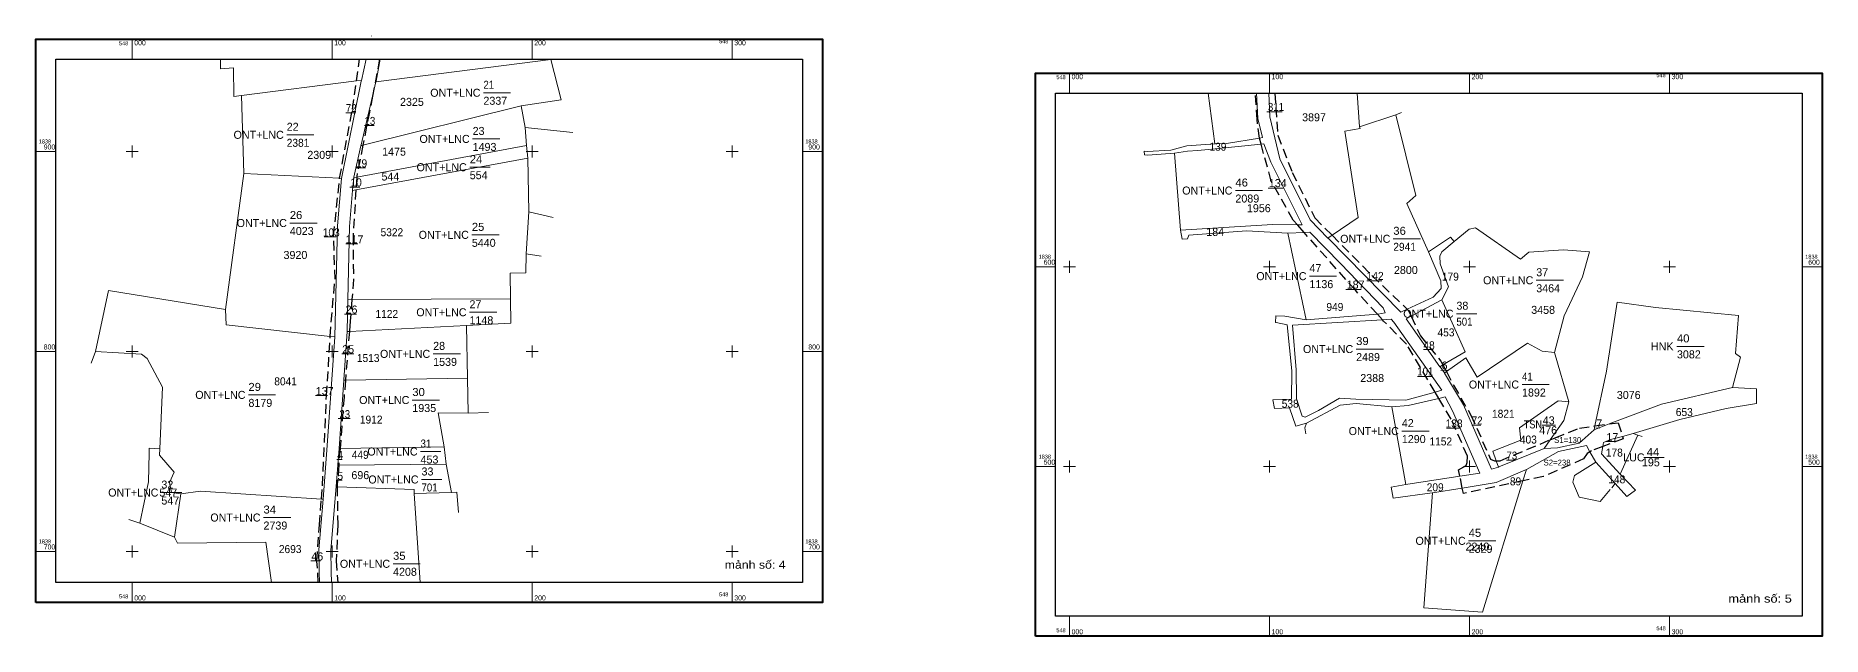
# Model space of a CAD drawing. Header units: metres. Extents: x 546939 to 549513, y 1838415 to 1840193.
# Drawn here: x 548619 to 549513, y 1839888 to 1840188 of the extents above; entities that cross this region are included whole.
import ezdxf
from ezdxf.enums import TextEntityAlignment as Align

# ---------------------------------------------------------------- set-up
doc = ezdxf.new("R2010")
doc.units = ezdxf.units.M
doc.header["$LTSCALE"] = 1.6
doc.linetypes.add('MEDIUM_DASHED', pattern=[4.5, 3, -1.5])
for name, color, linetype, lineweight in [('10', 7, 'Continuous', 13), ('13', 7, 'Continuous', 13), ('28', 7, 'Continuous', 13), ('29', 7, 'Continuous', 13), ('8', 7, 'Continuous', 13)]:
    doc.layers.add(name, color=color, linetype=linetype, lineweight=lineweight)
doc.layers.add('15', color=7, linetype='Continuous')
doc.layers.add('19', color=7, linetype='Continuous')

msp = doc.modelspace()

# ---------------------------------------------------------------- linework, layer by layer
at = {"layer": '10'}
for p, q in [((548787.17, 1840188.13), (548787.2, 1840188.34)), ((548711.76, 1840176.55), (548711.69, 1840171.84)), ((548782.21, 1840166.02), (548784.57, 1840176.55)), ((548876.9, 1840176.39), (548789.39, 1840165.25)), ((548791.54, 1840176.55), (548789.47, 1840165.57)), ((548877.14, 1840176.55), (548876.9, 1840176.39)), ((548782.13, 1840165.69), (548782.21, 1840166.02)), ((549208.89, 1840134.31), (549205.46, 1840159.61)), ((549280.09, 1840159.61), (549281.25, 1840142.71)), ((548723.41, 1840119.47), (548722.29, 1840158.52)), ((548863.99, 1840142.43), (548862.09, 1840153.34)), ((548863.99, 1840142.43), (548887.96, 1840139.95)), ((549302.25, 1840149.96), (549299.33, 1840148.75)), ((549173.55, 1840130.66), (549173.65, 1840128.75)), ((549191.75, 1840091.04), (549188.67, 1840129.56)), ((548723.41, 1840119.47), (548714.29, 1840051.46)), ((548865.91, 1840100.29), (548878.09, 1840097.41)), ((549191.75, 1840091.04), (549192.59, 1840086.61)), ((549253.45, 1840089.98), (549245.37, 1840089.58)), ((549245.37, 1840089.58), (549254.54, 1840046.34)), ((549265.41, 1840087.18), (549267.44, 1840088.57)), ((549315.6, 1840080.19), (549326.64, 1840087.61)), ((549326.64, 1840087.61), (549328.51, 1840085.36)), ((548872.12, 1840078.14), (548864.49, 1840079.29)), ((549192.59, 1840086.61), (549195.24, 1840086.75)), ((549392.69, 1840067.7), (549396.12, 1840080.27)), ((549239.4, 1840048.21), (549239.17, 1840045)), ((549296.93, 1840046.52), (549292.67, 1840046.27)), ((548774.99, 1840040.44), (548775, 1840040.56)), ((548646.99, 1840024.62), (548649.15, 1840030.42)), ((549385.82, 1840005.33), (549378.7, 1840029.92)), ((548835.19, 1840017.16), (548835.53, 1839999.59)), ((549321.38, 1840022.82), (549322.89, 1840023.71)), ((549323.63, 1840019.65), (549323.59, 1840019.71)), ((549323.63, 1840019.65), (549324.64, 1840020.36)), ((548845.66, 1840000), (548835.53, 1839999.59)), ((549238.73, 1840001.86), (549237.89, 1840006.18)), ((549304.31, 1839963.94), (549297.27, 1840002.8)), ((549398.5, 1839991.29), (549398.9, 1839993.21)), ((549373.54, 1839981.99), (549350.81, 1839972.69)), ((549420.31, 1839988.66), (549422.47, 1839988)), ((548824.62, 1839974.09), (548827.23, 1839959.98)), ((549363.84, 1839971.03), (549364.67, 1839971.49)), ((549399.33, 1839975.02), (549408.98, 1839964.35)), ((549297.07, 1839962.6), (549304.31, 1839963.94)), ((549297.07, 1839962.6), (549298.02, 1839957.01)), ((549304.31, 1839963.94), (549331.37, 1839968.06)), ((549408.98, 1839964.35), (549407.25, 1839962.29)), ((549408.98, 1839964.35), (549414.81, 1839957.9)), ((548691.92, 1839959.18), (548688.71, 1839937.61)), ((548763.04, 1839956.57), (548762.2, 1839956.63)), ((548827.23, 1839959.98), (548808.58, 1839959.44)), ((548808.58, 1839959.44), (548811.63, 1839914.96)), ((549298.02, 1839957.01), (549317.43, 1839959.77)), ((548671.45, 1839944.58), (548665.92, 1839946.46)), ((548688.71, 1839937.61), (548671.45, 1839944.58))]:
    msp.add_line(p, q, dxfattribs=at)
at = {"layer": '10', "linetype": 'MEDIUM_DASHED', "lineweight": 25}
for p, q in [((548779.71, 1840165.71), (548781.29, 1840176.55)), ((548791.21, 1840176.55), (548787.71, 1840158.13)), ((548771.5, 1839981.9), (548770.86, 1839973.64))]:
    msp.add_line(p, q, dxfattribs=at)
at = {"layer": '10'}
for points in [[(548711.69, 1840171.84), (548718.22, 1840172.32), (548718.32, 1840158.02)], [(548862.09, 1840153.34), (548881.99, 1840156.31), (548876.9, 1840176.39)], [(548718.32, 1840158.02), (548722.29, 1840158.52), (548779.71, 1840165.71), (548782.21, 1840166.02)], [(548782.13, 1840165.69), (548772.17, 1840117.02), (548772.16, 1840116.99)], [(548775.35, 1840056.37), (548776.16, 1840092.91), (548777.74, 1840110.89), (548777.76, 1840111.21), (548778.35, 1840117.26), (548778.39, 1840117.61), (548781.87, 1840133.36), (548781.98, 1840133.85), (548787.71, 1840158.13), (548789.39, 1840165.25), (548789.47, 1840165.57)], [(549232.66, 1840137.37), (549230.33, 1840146.93), (549229.76, 1840159.61)], [(549265.41, 1840087.18), (549256.52, 1840096.23), (549241.41, 1840126.81), (549236.31, 1840147.79), (549235.77, 1840159.61)], [(548781.87, 1840133.36), (548782.91, 1840133.62), (548862.09, 1840153.34)], [(548856.64, 1840056.84), (548856.58, 1840069.53), (548864.45, 1840069.69), (548864.49, 1840079.29), (548865.91, 1840100.29), (548865.46, 1840127.18), (548864.76, 1840133.52), (548863.99, 1840142.43)], [(549267.44, 1840088.57), (549280.48, 1840097.5), (549273.79, 1840140.6), (549281.45, 1840141.95), (549281.25, 1840142.71), (549299.33, 1840148.75)], [(549315.6, 1840080.19), (549304.76, 1840104.44), (549309.37, 1840108.43), (549299.33, 1840148.75)], [(548778.35, 1840117.26), (548779.81, 1840117.53), (548864.76, 1840133.52)], [(549208.89, 1840134.31), (549194.77, 1840133.34), (549186.78, 1840131.15), (549175.03, 1840130.48), (549173.55, 1840130.66)], [(549188.67, 1840129.56), (549195.13, 1840130.63), (549200.37, 1840130.92), (549208.97, 1840131.8), (549231.97, 1840134.07), (549233.43, 1840134.21)], [(549208.89, 1840134.31), (549214.71, 1840134.49), (549231.13, 1840137.12), (549232.66, 1840137.37)], [(549252.54, 1840093.74), (549242.55, 1840113.72), (549236.83, 1840125.17), (549233.43, 1840134.21)], [(548865.46, 1840127.18), (548779.42, 1840111.2), (548777.74, 1840110.89)], [(549188.67, 1840129.56), (549175.35, 1840128.54), (549173.65, 1840128.75)], [(548723.41, 1840119.47), (548771.29, 1840117.06), (548772.17, 1840117.02)], [(548772.16, 1840116.99), (548770.16, 1840093.25), (548768.83, 1840037.72)], [(549191.75, 1840091.04), (549237.75, 1840093.86), (549250.1, 1840093.76), (549252.54, 1840093.74)], [(549245.37, 1840089.58), (549224.7, 1840090.8), (549195.91, 1840088.62), (549195.24, 1840086.75)], [(549253.45, 1840089.98), (549256.33, 1840090.12), (549271.67, 1840074.36), (549293.07, 1840052.2), (549294.07, 1840049.7), (549290.42, 1840049.06)], [(549322.32, 1840056.26), (549325.69, 1840062.75), (549321.49, 1840074.34), (549321.32, 1840078.16), (549322.42, 1840080.25), (549328.51, 1840085.36), (549335.96, 1840091.61)], [(549335.96, 1840091.61), (549339.1, 1840092.33), (549361.62, 1840076.59), (549365.8, 1840080.05), (549383.19, 1840081.21), (549396.12, 1840080.27)], [(549301.86, 1840050.07), (549265.54, 1840087.05), (549265.41, 1840087.18)], [(549318.07, 1840057.57), (549321.96, 1840061.99), (549321.82, 1840065.81), (549315.6, 1840080.19)], [(548714.29, 1840051.46), (548655.8, 1840060.89), (548649.15, 1840030.42)], [(549378.7, 1840029.92), (549383.54, 1840048.19), (549392.69, 1840067.7)], [(548775, 1840040.56), (548775.35, 1840056.34), (548775.35, 1840056.37)], [(548775.35, 1840056.34), (548777.42, 1840056.35), (548856.64, 1840056.84)], [(548834.71, 1840043.47), (548856.93, 1840044.62), (548856.64, 1840056.84)], [(549301.86, 1840050.07), (549305.04, 1840051.54), (549318.07, 1840057.57)], [(549304.43, 1840046.83), (549306.95, 1840048.16), (549322.32, 1840056.26)], [(549322.89, 1840023.71), (549333.95, 1840030.24), (549322.32, 1840056.26)], [(549398.9, 1839993.21), (549404.63, 1840020.54), (549409.94, 1840055.12), (549429.21, 1840052.46), (549470.63, 1840048.47), (549469.08, 1840029.41), (549471.74, 1840027.64), (549467.64, 1840012.35)], [(548714.29, 1840051.46), (548714.52, 1840043.79), (548766.61, 1840037.93), (548768.83, 1840037.68)], [(548834.71, 1840043.47), (548835.19, 1840017.16), (548774.2, 1840016.11), (548773.33, 1840016.09)], [(548774.99, 1840040.44), (548776.18, 1840040.5), (548834.71, 1840043.47)], [(549239.17, 1840045), (549239.43, 1840045), (549244.93, 1840043.84), (549247.4, 1840020.72), (549247.25, 1840006.66), (549237.89, 1840006.18)], [(549254.54, 1840046.34), (549243.91, 1840048.09), (549239.4, 1840048.21)], [(549292.67, 1840046.27), (549247.62, 1840043.67), (549249.49, 1840021.33), (549249.74, 1840006.73), (549252.43, 1839998.03), (549254.04, 1839997.63), (549260.75, 1840000.99), (549271.21, 1840007.02), (549279.37, 1840006.56), (549304.37, 1840006.15), (549319, 1840010.1), (549322.39, 1840011.01)], [(549254.54, 1840046.34), (549290.14, 1840049.04), (549290.42, 1840049.06)], [(549322.39, 1840011.01), (549298.32, 1840045.1), (549296.93, 1840046.52)], [(549323.59, 1840019.71), (549321.43, 1840022.75), (549321.38, 1840022.82), (549304.43, 1840046.83)], [(548763.04, 1839956.57), (548765.09, 1839983.42), (548768.83, 1840037.68), (548768.83, 1840037.72)], [(548769.52, 1839962.84), (548769.52, 1839962.88), (548770.43, 1839973.64), (548770.44, 1839973.72), (548770.99, 1839981.89), (548771, 1839981.98), (548773.33, 1840016.09), (548773.34, 1840016.18), (548774.99, 1840040.44)], [(549324.64, 1840020.36), (549334.36, 1840027.24), (549340.05, 1840017.57), (549365.09, 1840034.54)], [(549378.7, 1840029.92), (549372.44, 1840030.63), (549365.09, 1840034.54)], [(548681.4, 1839981.68), (548682.75, 1840012.52), (548675.05, 1840027.01), (548672.23, 1840029.14), (548649.15, 1840030.42)], [(549347.21, 1839971.53), (549333.24, 1840003.79), (549323.63, 1840019.65)], [(549331.37, 1839968.06), (549341.28, 1839969.57), (549327.75, 1840000.84), (549324.02, 1840007.74), (549320.85, 1840006.99)], [(549467.64, 1840012.35), (549432.09, 1840004.1), (549406.08, 1839994.18), (549398.5, 1839991.29)], [(549467.64, 1840012.35), (549479.7, 1840011.73), (549479.6, 1840004.5), (549464.57, 1840001.94), (549441.28, 1839996.5), (549418.03, 1839989.35)], [(548835.53, 1839999.59), (548820.51, 1839999.77), (548823.53, 1839982.81), (548771.5, 1839981.9), (548770.99, 1839981.89)], [(549254.66, 1839994.55), (549249.4, 1839993.14), (549246.2, 1840002.19), (549238.73, 1840001.86)], [(549297.27, 1840002.8), (549279.51, 1840004.41), (549271.58, 1840003.65), (549254.66, 1839994.55)], [(549320.85, 1840006.99), (549305.59, 1840003.38), (549297.27, 1840002.8)], [(549385.82, 1840005.33), (549380.45, 1840005.7), (549361.22, 1839992.23), (549361.76, 1839986.08), (549347.81, 1839980.65), (549349.56, 1839975.82), (549350.71, 1839972.66)], [(549385.82, 1840005.33), (549383.36, 1839995.94), (549376.56, 1839986.28), (549373.54, 1839981.99)], [(549254.66, 1839994.55), (549253.83, 1839992.26), (549254.27, 1839989.22)], [(549373.54, 1839981.99), (549380.23, 1839982.33), (549391.07, 1839984.59), (549398.5, 1839991.29)], [(549402.89, 1839982.96), (549403.23, 1839984.84), (549406.72, 1839986.4), (549412.67, 1839987.95), (549418.03, 1839989.35)], [(549418.03, 1839989.35), (549420.31, 1839988.66), (549411.51, 1839969.1)], [(548681.4, 1839981.68), (548676.05, 1839982.17), (548676.13, 1839979.58)], [(548691.92, 1839959.18), (548687.27, 1839959.97), (548686.3, 1839964.88), (548688.52, 1839970.05), (548681.26, 1839978.53), (548681.4, 1839981.68)], [(548823.53, 1839982.81), (548824.62, 1839974.09), (548770.86, 1839973.64), (548770.43, 1839973.64)], [(549364.67, 1839971.49), (549380.71, 1839980.39), (549394.63, 1839983.44)], [(549399.33, 1839975.02), (549396.37, 1839980.32), (549394.63, 1839983.44)], [(549411.51, 1839969.1), (549402.22, 1839979.26), (549402.89, 1839982.96)], [(548671.45, 1839944.58), (548675.71, 1839965.17), (548676.13, 1839979.58)], [(549317.67, 1839959.81), (549313.36, 1839902.24), (549342.6, 1839900.01), (549362.89, 1839965.73), (549364.67, 1839971.49)], [(549350.81, 1839972.69), (549350.71, 1839972.66), (549347.21, 1839971.53)], [(549390.92, 1839957.62), (549387.78, 1839965.13), (549388.74, 1839968.45), (549399.33, 1839975.02)], [(548767.26, 1839914.96), (548767.01, 1839920.38), (548766.84, 1839931.06), (548769.52, 1839962.84)], [(548808.58, 1839959.44), (548808.49, 1839961.34), (548770.06, 1839962.82), (548769.52, 1839962.84)], [(549363.84, 1839971.03), (549349.49, 1839964.84), (549332.56, 1839962.16), (549317.67, 1839959.81), (549317.43, 1839959.77)], [(549414.81, 1839957.9), (549419.1, 1839961.11), (549411.51, 1839969.1)], [(548762.2, 1839956.63), (548701.7, 1839960.66), (548691.92, 1839959.18)], [(548761.24, 1839914.96), (548761.01, 1839920.2), (548760.84, 1839931.27), (548763.04, 1839956.57)], [(548830.79, 1839949.96), (548829.93, 1839960.11), (548827.23, 1839959.98)], [(549406.56, 1839961.48), (549401.52, 1839955.5), (549390.92, 1839957.62)], [(548737.15, 1839914.96), (548734.41, 1839935.15), (548690.3, 1839934.66), (548688.71, 1839937.61)]]:
    msp.add_lwpolyline(points, dxfattribs=at)
at = {"layer": '10', "linetype": 'MEDIUM_DASHED', "lineweight": 25}
for points in [[(548771.29, 1840117.06), (548777.66, 1840151.65), (548779.71, 1840165.71)], [(549231.13, 1840137.12), (549231.12, 1840137.15), (549229.94, 1840146.52), (549229.1, 1840159.61)], [(549238.85, 1840159.61), (549240.35, 1840138.53), (549247.55, 1840120), (549258.81, 1840097.24), (549267.44, 1840088.57)], [(548787.71, 1840158.13), (548786.19, 1840150.13), (548782.91, 1840133.62)], [(548782.91, 1840133.62), (548779.85, 1840118.19), (548779.81, 1840117.53), (548779.42, 1840111.2)], [(549250.1, 1840093.76), (549248.02, 1840096.1), (549237.08, 1840115.64), (549231.97, 1840134.07), (549231.13, 1840137.12)], [(548766.61, 1840037.93), (548767.07, 1840045.09), (548768.98, 1840066.54), (548768.22, 1840088.18), (548771.22, 1840116.7), (548771.29, 1840117.06)], [(548779.42, 1840111.2), (548778, 1840088.43), (548778.2, 1840066.47), (548777.42, 1840056.35)], [(549290.14, 1840049.04), (549279.1, 1840061.06), (549253.45, 1840089.98), (549250.1, 1840093.76)], [(549267.44, 1840088.57), (549287.4, 1840068.49), (549305.04, 1840051.54)], [(548777.42, 1840056.35), (548776.59, 1840045.57), (548776.18, 1840040.5), (548774.2, 1840016.11)], [(549319, 1840010.1), (549304.75, 1840034.06), (549293.22, 1840045.68), (549292.67, 1840046.27), (549290.14, 1840049.04)], [(549305.04, 1840051.54), (549305.61, 1840050.99), (549306.95, 1840048.16)], [(549306.95, 1840048.16), (549311.64, 1840038.19), (549321.9, 1840025.6), (549322.89, 1840023.71), (549324.64, 1840020.36)], [(548762.2, 1839956.63), (548762.72, 1839963.29), (548764.72, 1840008.4), (548766.61, 1840037.93)], [(548774.2, 1840016.11), (548773.51, 1840007.63), (548771.5, 1839981.9)], [(549324.64, 1840020.36), (549328.21, 1840013.53), (549336.87, 1839998.65), (549346.72, 1839976.61), (549348.75, 1839975.82), (549349.56, 1839975.82)], [(549331.37, 1839968.06), (549330.73, 1839971.2), (549334.43, 1839973.43), (549335.07, 1839974.97), (549335.17, 1839978.1), (549327.01, 1839996.64), (549320.85, 1840006.99), (549319, 1840010.1)], [(549376.56, 1839986.28), (549379.04, 1839987.32), (549391.2, 1839992.17), (549398.9, 1839993.21), (549406.08, 1839994.18)], [(549406.08, 1839994.18), (549410.52, 1839994.78), (549412.67, 1839987.95)], [(549349.56, 1839975.82), (549351.56, 1839975.82), (549376.56, 1839986.28)], [(549402.89, 1839982.96), (549397.13, 1839980.78), (549396.37, 1839980.32)], [(549412.67, 1839987.95), (549413.03, 1839986.79), (549402.89, 1839982.96)], [(548770.86, 1839973.64), (548770.05, 1839963.31), (548770.06, 1839962.82)], [(549396.37, 1839980.32), (549394.95, 1839979.47), (549393.15, 1839976.69), (549373.09, 1839967.86), (549362.89, 1839965.73)], [(548770.06, 1839962.82), (548770.31, 1839943.4), (548769.62, 1839925.77), (548770.39, 1839914.96)], [(549362.89, 1839965.73), (549333.1, 1839959.49), (549332.56, 1839962.16), (549331.37, 1839968.06)], [(548760.62, 1839914.96), (548759.94, 1839925.63), (548761.18, 1839943.74), (548762.2, 1839956.63)]]:
    msp.add_lwpolyline(points, dxfattribs=at)
at = {"layer": '13'}
for p, q in [((548843.17, 1840159.82), (548856.77, 1840159.82)), ((548744.84, 1840138.79), (548758.44, 1840138.79)), ((548837.78, 1840136.73), (548851.38, 1840136.73)), ((548836.34, 1840122.59), (548846.54, 1840122.59)), ((549219.13, 1840110.92), (549232.73, 1840110.92)), ((548746.39, 1840094.68), (548759.99, 1840094.68)), ((548837.39, 1840088.77), (548850.99, 1840088.77)), ((549298.09, 1840086.79), (549311.69, 1840086.79)), ((549256.16, 1840068.11), (549269.76, 1840068.11)), ((549369.55, 1840066.05), (549383.15, 1840066.05)), ((548836.21, 1840050.05), (548849.81, 1840050.05)), ((549329.63, 1840049.33), (549339.83, 1840049.33)), ((548818.05, 1840029.24), (548831.65, 1840029.24)), ((549279.5, 1840031.65), (549293.1, 1840031.65)), ((549439.89, 1840032.99), (549453.49, 1840032.99)), ((548725.7, 1840008.73), (548739.3, 1840008.73)), ((549362.43, 1840013.91), (549376.03, 1840013.91)), ((548807.63, 1840006.16), (548821.23, 1840006.16)), ((549302.35, 1839990.63), (549315.95, 1839990.63)), ((549372.57, 1839993.54), (549379.12, 1839993.54)), ((548811.74, 1839980.4), (548821.94, 1839980.4)), ((549423.25, 1839977.48), (549433.45, 1839977.48)), ((548812.23, 1839966.43), (548822.43, 1839966.43)), ((548682.17, 1839959.89), (548692.37, 1839959.89)), ((548733.22, 1839947.4), (548746.82, 1839947.4)), ((549335.75, 1839935.75), (549349.35, 1839935.75)), ((548798, 1839924.27), (548811.6, 1839924.27))]:
    msp.add_line(p, q, dxfattribs=at)
at = {"layer": '28'}
for p, q in [((548667.61, 1840176.55), (548667.61, 1840186.55)), ((548767.61, 1840176.55), (548767.61, 1840186.55)), ((548867.61, 1840176.55), (548867.61, 1840186.55)), ((548967.61, 1840176.55), (548967.61, 1840186.55)), ((548667.61, 1840127.45), (548667.61, 1840133.45)), ((548767.61, 1840127.45), (548767.61, 1840133.45)), ((548867.61, 1840127.45), (548867.61, 1840133.45)), ((548967.61, 1840127.45), (548967.61, 1840133.45)), ((548619.35, 1840130.45), (548629.35, 1840130.45)), ((548664.61, 1840130.45), (548670.61, 1840130.45)), ((548764.61, 1840130.45), (548770.61, 1840130.45)), ((548864.61, 1840130.45), (548870.61, 1840130.45)), ((548964.61, 1840130.45), (548970.61, 1840130.45)), ((549002.62, 1840130.45), (549012.62, 1840130.45)), ((548619.35, 1840030.45), (548629.35, 1840030.45)), ((548664.61, 1840030.45), (548670.61, 1840030.45)), ((548667.61, 1840027.45), (548667.61, 1840033.45)), ((548764.61, 1840030.45), (548770.61, 1840030.45)), ((548767.61, 1840027.45), (548767.61, 1840033.45)), ((548864.61, 1840030.45), (548870.61, 1840030.45)), ((548867.61, 1840027.45), (548867.61, 1840033.45)), ((548964.61, 1840030.45), (548970.61, 1840030.45)), ((548967.61, 1840027.45), (548967.61, 1840033.45)), ((549002.62, 1840030.45), (549012.62, 1840030.45)), ((548619.35, 1839930.45), (548629.35, 1839930.45)), ((548664.61, 1839930.45), (548670.61, 1839930.45)), ((548667.61, 1839927.45), (548667.61, 1839933.45)), ((548764.61, 1839930.45), (548770.61, 1839930.45)), ((548767.61, 1839927.45), (548767.61, 1839933.45)), ((548864.61, 1839930.45), (548870.61, 1839930.45)), ((548867.61, 1839927.45), (548867.61, 1839933.45)), ((548964.61, 1839930.45), (548970.61, 1839930.45)), ((548967.61, 1839927.45), (548967.61, 1839933.45)), ((549002.62, 1839930.45), (549012.62, 1839930.45)), ((548667.61, 1839904.96), (548667.61, 1839914.96)), ((548767.61, 1839904.96), (548767.61, 1839914.96)), ((548867.61, 1839904.96), (548867.61, 1839914.96)), ((548967.61, 1839904.96), (548967.61, 1839914.96))]:
    msp.add_line(p, q, dxfattribs=at)
at = {"layer": '28', "lineweight": 40}
msp.add_lwpolyline([(548619.35, 1839904.96), (548619.35, 1840186.55), (549012.62, 1840186.55), (549012.62, 1839904.96)], close=True, dxfattribs=at)
at = {"layer": '28', "lineweight": 25}
msp.add_lwpolyline([(548629.35, 1839914.96), (548629.35, 1840176.55), (549002.62, 1840176.55), (549002.62, 1839914.96)], close=True, dxfattribs=at)
at = {"layer": '29'}
for p, q in [((549136.23, 1840159.61), (549136.23, 1840169.61)), ((549236.23, 1840159.61), (549236.23, 1840169.61)), ((549336.23, 1840159.61), (549336.23, 1840169.61)), ((549436.23, 1840159.61), (549436.23, 1840169.61)), ((549119.27, 1840072.84), (549129.27, 1840072.84)), ((549133.23, 1840072.84), (549139.23, 1840072.84)), ((549136.23, 1840069.84), (549136.23, 1840075.84)), ((549233.23, 1840072.84), (549239.23, 1840072.84)), ((549236.23, 1840069.84), (549236.23, 1840075.84)), ((549333.23, 1840072.84), (549339.23, 1840072.84)), ((549336.23, 1840069.84), (549336.23, 1840075.84)), ((549433.23, 1840072.84), (549439.23, 1840072.84)), ((549436.23, 1840069.84), (549436.23, 1840075.84)), ((549502.54, 1840072.84), (549512.54, 1840072.84)), ((549119.27, 1839972.84), (549129.27, 1839972.84)), ((549133.23, 1839972.84), (549139.23, 1839972.84)), ((549136.23, 1839969.84), (549136.23, 1839975.84)), ((549233.23, 1839972.84), (549239.23, 1839972.84)), ((549236.23, 1839969.84), (549236.23, 1839975.84)), ((549333.23, 1839972.84), (549339.23, 1839972.84)), ((549336.23, 1839969.84), (549336.23, 1839975.84)), ((549433.23, 1839972.84), (549439.23, 1839972.84)), ((549436.23, 1839969.84), (549436.23, 1839975.84)), ((549502.54, 1839972.84), (549512.54, 1839972.84)), ((549136.23, 1839888.02), (549136.23, 1839898.02)), ((549236.23, 1839888.02), (549236.23, 1839898.02)), ((549336.23, 1839888.02), (549336.23, 1839898.02)), ((549436.23, 1839888.02), (549436.23, 1839898.02))]:
    msp.add_line(p, q, dxfattribs=at)
at = {"layer": '29', "lineweight": 40}
msp.add_lwpolyline([(549119.27, 1839888.02), (549119.27, 1840169.61), (549512.54, 1840169.61), (549512.54, 1839888.02)], close=True, dxfattribs=at)
at = {"layer": '29', "lineweight": 25}
msp.add_lwpolyline([(549129.27, 1839898.02), (549129.27, 1840159.61), (549502.54, 1840159.61), (549502.54, 1839898.02)], close=True, dxfattribs=at)
at = {"layer": '8'}
for p, q in [((549234.79, 1840150.21), (549242.43, 1840150.21)), ((548774.37, 1840149.84), (548779.33, 1840149.84)), ((548783.64, 1840143.47), (548788.6, 1840143.47)), ((548779.33, 1840122.26), (548784.29, 1840122.26)), ((548776.46, 1840112.64), (548781.42, 1840112.64)), ((549235.44, 1840112.12), (549243.08, 1840112.12)), ((548763.56, 1840087.78), (548769.56, 1840087.78)), ((548774.37, 1840084.29), (548780.37, 1840084.29)), ((549274.3, 1840061.39), (549281.94, 1840061.39)), ((549284.78, 1840065.75), (549292.42, 1840065.75)), ((548773.71, 1840049.13), (548779.71, 1840049.13)), ((548772.4, 1840029.32), (548778.4, 1840029.32)), ((549313.18, 1840031.35), (549317.98, 1840031.35)), ((549310.12, 1840017.85), (549317.11, 1840017.85)), ((549321.91, 1840020.9), (549325.19, 1840021.11)), ((548759.19, 1840008.43), (548765.19, 1840008.43)), ((548770.54, 1839996.89), (548776.54, 1839996.89)), ((549324.59, 1839992.05), (549331.47, 1839992.05)), ((549337.36, 1839993.58), (549341.84, 1839993.58)), ((549399.37, 1839992.27), (549401.34, 1839992.16)), ((549404.4, 1839985.42), (549408.76, 1839985.42)), ((548769.82, 1839976.39), (548772.55, 1839976.39)), ((549354.61, 1839976.16), (549359.09, 1839976.16)), ((548769.82, 1839966.05), (548772.55, 1839966.05)), ((548756.95, 1839925.78), (548761.64, 1839925.78))]:
    msp.add_line(p, q, dxfattribs=at)

# ---------------------------------------------------------------- texts
at = {"layer": '10'}
for p in [(549302.26, 1840149.96), (549302.26, 1840149.96), (548887.96, 1840139.95), (548887.96, 1840139.95), (548878.09, 1840097.41), (548878.09, 1840097.41), (548872.12, 1840078.14), (548872.12, 1840078.14), (549238.91, 1840045), (549238.91, 1840045), (548646.99, 1840024.62), (548646.99, 1840024.62), (548845.67, 1840000), (548845.67, 1840000), (549254.28, 1839989.22), (549254.28, 1839989.22), (549422.47, 1839988), (549422.47, 1839988), (549406.56, 1839961.48), (549406.56, 1839961.48), (549407.26, 1839962.29), (549407.26, 1839962.29), (548665.93, 1839946.46), (548665.93, 1839946.46), (548830.8, 1839949.96), (548830.8, 1839949.96), (548833.64, 1839907.57), (548833.64, 1839907.57)]:
    msp.add_text('D', height=0.01, dxfattribs=at).set_placement(p, align=Align.CENTER)
at = {"layer": '13'}
for s, p in [('ONT+LNC', (548841.7, 1840157.82)), ('ONT+LNC', (548743.37, 1840136.79)), ('ONT+LNC', (548836.31, 1840134.73)), ('ONT+LNC', (548834.87, 1840120.59)), ('ONT+LNC', (549217.66, 1840108.92)), ('ONT+LNC', (548744.92, 1840092.68)), ('ONT+LNC', (548835.92, 1840086.77)), ('ONT+LNC', (549296.62, 1840084.79)), ('ONT+LNC', (549254.69, 1840066.11)), ('ONT+LNC', (549368.08, 1840064.05)), ('ONT+LNC', (548834.74, 1840048.05)), ('ONT+LNC', (549328.16, 1840047.33)), ('HNK', (549438.17, 1840030.99)), ('ONT+LNC', (548816.58, 1840027.24)), ('ONT+LNC', (549278.03, 1840029.65)), ('ONT+LNC', (548724.23, 1840006.73)), ('ONT+LNC', (548806.16, 1840004.16)), ('ONT+LNC', (549360.96, 1840011.91)), ('ONT+LNC', (549300.88, 1839988.63)), ('ONT+LNC', (548810.27, 1839978.4)), ('LUC', (549423.74, 1839975.48)), ('ONT+LNC', (548810.76, 1839964.43)), ('ONT+LNC', (548680.7, 1839957.89)), ('ONT+LNC', (548731.75, 1839945.4)), ('ONT+LNC', (549334.28, 1839933.75)), ('ONT+LNC', (548796.53, 1839922.27))]:
    msp.add_text(s, height=4, dxfattribs=at).set_placement(p, align=Align.RIGHT)
for s, width, p in [('21', 0.9, (548843.17, 1840161.82)), ('2381', 0.95, (548744.84, 1840132.79)), ('24', 1.05, (548836.34, 1840124.59)), ('46', 1.05, (549219.13, 1840112.92)), ('26', 1.05, (548746.39, 1840096.68)), ('25', 1.05, (548837.39, 1840090.77)), ('36', 1.05, (549298.09, 1840088.79)), ('2941', 0.95, (549298.09, 1840080.79)), ('501', 0.9, (549329.63, 1840043.33)), ('39', 1.05, (549279.5, 1840033.65)), ('40', 1.05, (549439.89, 1840034.99)), ('41', 0.9, (549362.43, 1840015.91)), ('29', 1.05, (548725.7, 1840010.73)), ('30', 1.05, (548807.63, 1840008.16)), ('31', 0.9, (548811.74, 1839982.4)), ('44', 1.05, (549424.78, 1839978.17)), ('701', 0.9, (548812.23, 1839960.43)), ('34', 1.05, (548733.22, 1839949.4)), ('45', 1.05, (549335.75, 1839937.75)), ('35', 1.05, (548798, 1839926.27))]:
    msp.add_text(s, height=4, dxfattribs=dict(at, width=width)).set_placement(p)
for s, p in [('2337', (548843.17, 1840153.82)), ('22', (548744.84, 1840140.79)), ('23', (548837.78, 1840138.73)), ('1493', (548837.78, 1840130.73)), ('554', (548836.34, 1840116.59)), ('2089', (549219.13, 1840104.92)), ('4023', (548746.39, 1840088.68)), ('5440', (548837.39, 1840082.77)), ('47', (549256.16, 1840070.11)), ('37', (549369.55, 1840068.05)), ('1136', (549256.16, 1840062.11)), ('3464', (549369.55, 1840060.05)), ('27', (548836.21, 1840052.05)), ('38', (549329.63, 1840051.33)), ('1148', (548836.21, 1840044.05)), ('28', (548818.05, 1840031.24)), ('1539', (548818.05, 1840023.24)), ('2489', (549279.5, 1840025.65)), ('3082', (549439.89, 1840026.99)), ('1892', (549362.43, 1840007.91)), ('8179', (548725.7, 1840002.73)), ('1935', (548807.63, 1840000.16)), ('42', (549302.35, 1839992.63)), ('476', (549371.04, 1839989.06)), ('43', (549372.79, 1839994.01)), ('1290', (549302.35, 1839984.63)), ('453', (548811.74, 1839974.4)), ('33', (548812.23, 1839968.43)), ('195', (549422.38, 1839973.01)), ('32', (548682.17, 1839961.89)), ('547', (548682.17, 1839953.89)), ('2739', (548733.22, 1839941.4)), ('2329', (549335.75, 1839929.75)), ('4208', (548798, 1839918.27))]:
    msp.add_text(s, height=4, dxfattribs=at).set_placement(p)
at = {"layer": '13', "width": 0.85}
msp.add_text('TSN', height=4, dxfattribs=at).set_placement((549372.41, 1839991.97), align=Align.RIGHT)
at = {"layer": '15'}
for s, width, p in [('mảnh số: 4', 1.15, (548979.02, 1839921.8)), ('mảnh số: 5', 1.2, (549481.46, 1839904.85))]:
    msp.add_text(s, height=4, dxfattribs=dict(at, width=width)).set_placement(p, align=Align.CENTER)
at = {"layer": '19'}
for s, width, p in [('72', 0.9, (548774.39, 1840150.18)), ('311', 0.9, (549235.4, 1840150.73)), ('13', 0.9, (548783.75, 1840143.74)), ('139', 0.95, (549206.15, 1840130.83)), ('19', 0.95, (548779.4, 1840122.53)), ('10', 0.95, (548776.73, 1840112.99)), ('103', 0.95, (548762.85, 1840088)), ('5322', 0.95, (548791.76, 1840088.07)), ('142', 0.95, (549284.76, 1840066.23)), ('179', 0.95, (549322.37, 1840065.88)), ('949', 0.95, (549264.62, 1840050.7)), ('1122', 0.95, (548789.21, 1840047.21)), ('48', 0.95, (549313.13, 1840031.54)), ('453', 0.95, (549320.19, 1840037.98)), ('1513', 0.95, (548779.91, 1840025.18)), ('8041', 0.95, (548738.62, 1840013.51)), ('101', 0.9, (549310.04, 1840018.47)), ('23', 0.9, (548771.18, 1839997.11)), ('1912', 0.95, (548781.42, 1839994.37)), ('538', 0.95, (549242.3, 1840002.32)), ('1821', 0.95, (549347.43, 1839997.3)), ('653', 0.95, (549439.31, 1839998.15)), ('138', 0.95, (549324.24, 1839992.43)), ('72', 0.9, (549337.35, 1839993.94)), ('449', 0.95, (548777.35, 1839976.77)), ('1152', 0.95, (549316.16, 1839983.46)), ('73', 0.9, (549354.66, 1839976.38)), ('403', 0.95, (549361.36, 1839984.41)), ('178', 0.95, (549404.34, 1839977.88)), ('5', 0.95, (548770.2, 1839966.23)), ('209', 0.95, (549314.78, 1839960.53)), ('89', 0.95, (549356.37, 1839963.49)), ('148', 0.95, (549405.57, 1839964.51)), ('2693', 0.95, (548740.91, 1839929.63))]:
    msp.add_text(s, height=4, dxfattribs=dict(at, width=width)).set_placement(p)
for s, height, p in [('2325', 4, (548801.48, 1840153.26)), ('3897', 4, (549252.49, 1840145.55)), ('1475', 4, (548792.55, 1840128.36)), ('2309', 4, (548755.14, 1840126.76)), ('544', 4, (548792.21, 1840115.94)), ('134', 4, (549235.84, 1840112.63)), ('1956', 4, (549224.89, 1840100.1)), ('117', 4, (548774.25, 1840084.51)), ('184', 4, (549204.57, 1840088.23)), ('3920', 4, (548743.24, 1840076.7)), ('2800', 4, (549298.39, 1840069.19)), ('187', 4, (549274.78, 1840061.92)), ('26', 4, (548774.24, 1840049.43)), ('3458', 4, (549367.03, 1840049.25)), ('25', 4, (548772.59, 1840029.56)), ('6', 4, (549322.2, 1840021.42)), ('2388', 4, (549281.57, 1840015.16)), ('137', 4, (548759.35, 1840008.64)), ('3076', 4, (549409.83, 1840006.7)), ('7', 4, (549399.56, 1839992.47)), ('17', 4, (549404.64, 1839985.63)), ('4', 4, (548770.07, 1839976.63)), ('S1=130', 2.916, (549378.48, 1839984.7)), ('S2=238', 2.916, (549373.18, 1839973.43)), ('696', 4, (548777.17, 1839966.61)), ('547', 4, (548681.17, 1839957.89)), ('46', 4, (548757.15, 1839925.96)), ('2240', 4, (549334.19, 1839930.87))]:
    msp.add_text(s, height=height, dxfattribs=at).set_placement(p)
at = {"layer": '28', "width": 0.95}
for s, height, p in [('000', 2.5, (548668.61, 1840183.55)), ('100', 2.5, (548768.61, 1840183.55)), ('200', 2.5, (548868.61, 1840183.55)), ('300', 2.5, (548968.61, 1840183.55)), ('1838', 2, (548620.85, 1840134.45)), ('900', 2.5, (548623.35, 1840131.45)), ('1838', 2, (549004.12, 1840134.45)), ('900', 2.5, (549005.62, 1840131.45)), ('800', 2.5, (548623.35, 1840031.45)), ('800', 2.5, (549005.62, 1840031.45)), ('1838', 2, (548620.85, 1839934.45)), ('1838', 2, (549004.12, 1839934.45)), ('700', 2.5, (548623.35, 1839931.45)), ('700', 2.5, (549005.62, 1839931.45)), ('000', 2.5, (548668.61, 1839905.96)), ('100', 2.5, (548768.61, 1839905.96)), ('200', 2.5, (548868.61, 1839905.96)), ('300', 2.5, (548968.61, 1839905.96))]:
    msp.add_text(s, height=height, dxfattribs=at).set_placement(p)
for p in [(548965.61, 1840184.55), (548665.61, 1840183.55), (548665.61, 1839906.96), (548965.61, 1839907.96)]:
    msp.add_text('548', height=2, dxfattribs=at).set_placement(p, align=Align.RIGHT)
at = {"layer": '29', "width": 0.95}
for p in [(549134.23, 1840166.61), (549434.23, 1840167.61), (549134.23, 1839890.02), (549434.23, 1839891.02)]:
    msp.add_text('548', height=2, dxfattribs=at).set_placement(p, align=Align.RIGHT)
for s, height, p in [('000', 2.5, (549137.23, 1840166.61)), ('100', 2.5, (549237.23, 1840166.61)), ('200', 2.5, (549337.23, 1840166.61)), ('300', 2.5, (549437.23, 1840166.61)), ('1838', 2, (549120.77, 1840076.84)), ('1838', 2, (549504.04, 1840076.84)), ('600', 2.5, (549123.27, 1840073.84)), ('600', 2.5, (549505.54, 1840073.84)), ('1838', 2, (549120.77, 1839976.84)), ('500', 2.5, (549123.27, 1839973.84)), ('1838', 2, (549504.04, 1839976.84)), ('500', 2.5, (549505.54, 1839973.84)), ('000', 2.5, (549137.23, 1839889.02)), ('100', 2.5, (549237.23, 1839889.02)), ('200', 2.5, (549337.23, 1839889.02)), ('300', 2.5, (549437.23, 1839889.02))]:
    msp.add_text(s, height=height, dxfattribs=at).set_placement(p)

doc.saveas('drawing.dxf')
